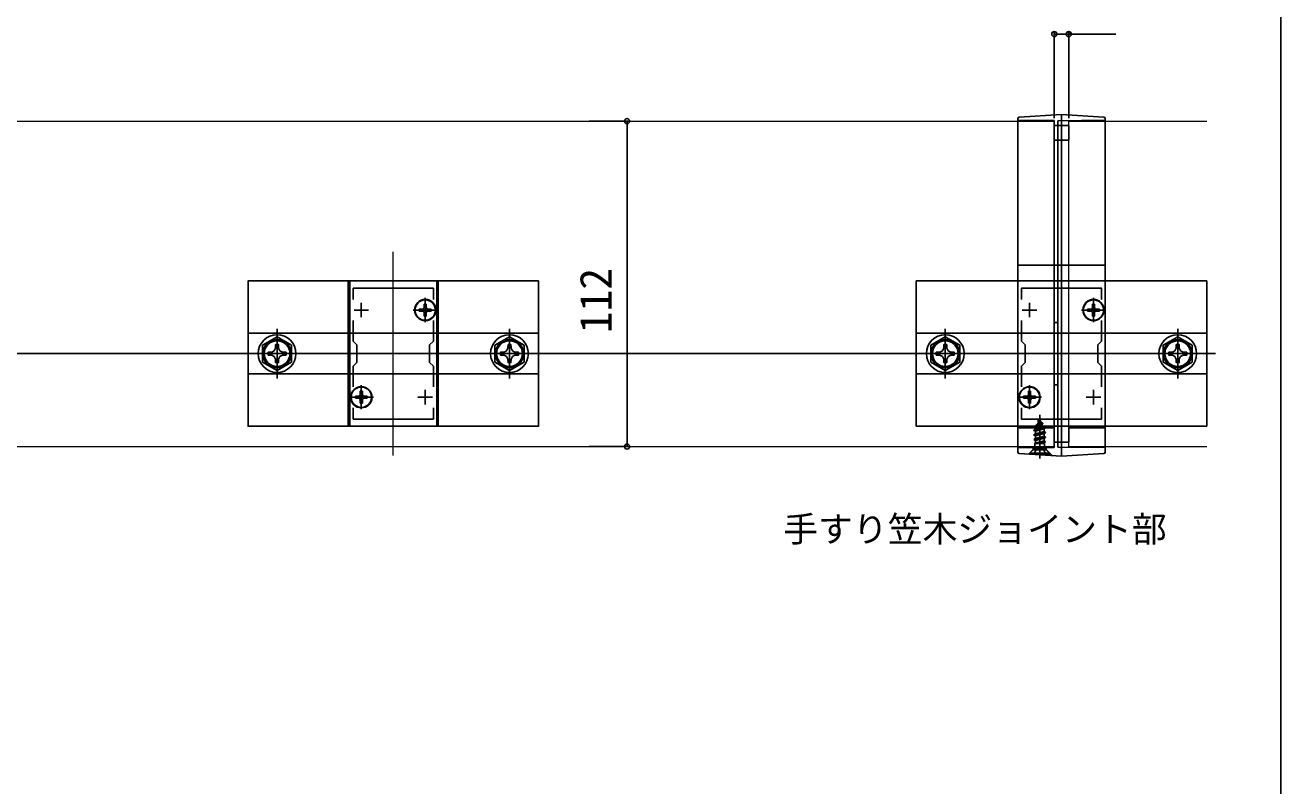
# Model space of a CAD drawing. Units: millimetres, scale not verified. Extents: x -875 to 875, y -1300 to 1294.
# Drawn here: x 442.8 to 875, y 357.9 to 619.7 of the extents above; entities that cross this region are included whole.
import ezdxf
from ezdxf.enums import TextEntityAlignment as Align

# ---------------------------------------------------------------- set-up
doc = ezdxf.new("R2010")
doc.units = ezdxf.units.MM
doc.header["$LTSCALE"] = 8
for name, color, linetype in [('0-1_USER1', 3, 'Continuous'), ('0-2_YKK_11', 7, 'Continuous'), ('0-5_YKK_13', 4, 'Continuous'), ('0-7_YKK_D', 6, 'Continuous'), ('0-8_YKK_ZWAK', 7, 'Continuous'), ('0-9_YSS_K', 3, 'Continuous')]:
    doc.layers.add(name, color=color, linetype=linetype)
doc.layers.add('0-4_YKK_12', color=2, linetype='Continuous', lineweight=18)
doc.styles.add('ＭＳ ゴシック', font='')
doc.styles.get('ＭＳ ゴシック').set_extended_font_data('MS Gothic')

msp = doc.modelspace()

# ---------------------------------------------------------------- linework, layer by layer
at = {"layer": '0-2_YKK_11'}
for p, q in [((558.5, 524.109), (558.5, 519.109)), ((580.5, 524.109), (580.5, 519.109)), ((788.5, 524.109), (788.5, 519.109)), ((810.5, 524.109), (810.5, 519.109)), ((556, 521.609), (561, 521.609)), ((578, 521.609), (583, 521.609)), ((786, 521.609), (791, 521.609)), ((808, 521.609), (813, 521.609)), ((558.5, 494.109), (558.5, 489.109)), ((580.5, 494.109), (580.5, 489.109)), ((788.5, 494.109), (788.5, 489.109)), ((810.5, 494.109), (810.5, 489.109)), ((556, 491.609), (561, 491.609)), ((578, 491.609), (583, 491.609)), ((786, 491.609), (791, 491.609)), ((808, 491.609), (813, 491.609))]:
    msp.add_line(p, q, dxfattribs=at)
for points in [[(554.5, 531.609), (554.5, 481.609), (584.5, 481.609), (584.5, 531.609)], [(784.5, 531.609), (784.5, 481.609), (814.5, 481.609), (814.5, 531.609)]]:
    msp.add_lwpolyline(points, close=True, dxfattribs=at)
for points in [[(555.7, 525.242), (555.7, 529.109), (583.3, 529.109), (583.3, 525.242)], [(785.7, 525.242), (785.7, 529.109), (813.3, 529.109), (813.3, 525.242)], [(555.7, 495.242), (555.7, 502.309), (557, 503.609), (557, 509.609), (555.7, 510.909), (555.7, 517.976)], [(583.3, 517.976), (583.3, 510.909), (582, 509.609), (582, 503.609), (583.3, 502.309), (583.3, 495.242)], [(785.7, 495.242), (785.7, 502.309), (787, 503.609), (787, 509.609), (785.7, 510.909), (785.7, 517.976)], [(813.3, 517.976), (813.3, 510.909), (812, 509.609), (812, 503.609), (813.3, 502.309), (813.3, 495.242)], [(583.3, 487.976), (583.3, 484.109), (555.7, 484.109), (555.7, 487.976)], [(813.3, 487.976), (813.3, 484.109), (785.7, 484.109), (785.7, 487.976)]]:
    msp.add_lwpolyline(points, dxfattribs=at)
at = {"layer": '0-4_YKK_12'}
for p, q in [((797, 474.609), (797, 586.609)), ((802, 474.609), (802, 586.609)), ((569.5, 471.609), (569.5, 541.609)), ((799.5, 471.609), (799.5, 541.609))]:
    msp.add_line(p, q, dxfattribs=at)
for points in [[(-247.134, 586.609), (784.5, 586.609), (797, 586.609)], [(802, 586.609), (814.5, 586.609), (849.5, 586.609)], [(-247.134, 474.609), (784.5, 474.609), (797, 474.609)], [(802, 474.609), (814.5, 474.609), (849.5, 474.609)]]:
    msp.add_lwpolyline(points, dxfattribs=at)
at = {"layer": '0-5_YKK_13'}
for p, q in [((784.969, 588.02), (799.5, 588.909)), ((799.5, 588.909), (814.031, 588.02)), ((797, 586.865), (784.5, 586.909)), ((784.5, 475.183), (784.5, 584.723)), ((797, 585.109), (802, 585.109)), ((797, 476.401), (797, 584.562)), ((814.5, 586.909), (798.2, 586.767)), ((798.2, 476.5), (798.2, 584.464)), ((799.5, 585.614), (799.5, 474.236)), ((799.5, 585.109), (799.5, 585.551)), ((802, 580.109), (802, 585.109)), ((814.5, 584.723), (814.5, 475.183)), ((802, 580.109), (797, 580.109)), ((799.5, 537.109), (799.5, 580.109)), ((784.5, 537.109), (814.5, 537.109)), ((585, 531.609), (554, 531.609)), ((585, 481.609), (585, 531.609)), ((580.85, 523.659), (580.15, 523.659)), ((580.15, 523.659), (580.15, 522.459)), ((580.5, 517.459), (580.5, 525.759)), ((580.85, 523.659), (580.85, 522.459)), ((810.85, 523.659), (810.15, 523.659)), ((810.15, 523.659), (810.15, 522.459)), ((810.5, 517.459), (810.5, 525.759)), ((810.85, 523.659), (810.85, 522.459)), ((584.65, 521.609), (576.35, 521.609)), ((578.45, 521.959), (578.45, 521.259)), ((579.65, 521.959), (578.45, 521.959)), ((579.65, 521.259), (578.45, 521.259)), ((580.15, 520.759), (580.15, 519.559)), ((580.85, 519.559), (580.15, 519.559)), ((580.85, 520.759), (580.85, 519.559)), ((582.55, 521.959), (581.35, 521.959)), ((582.55, 521.259), (581.35, 521.259)), ((582.55, 521.959), (582.55, 521.259)), ((814.65, 521.609), (806.35, 521.609)), ((808.45, 521.959), (808.45, 521.259)), ((809.65, 521.959), (808.45, 521.959)), ((809.65, 521.259), (808.45, 521.259)), ((810.15, 520.759), (810.15, 519.559)), ((810.85, 519.559), (810.15, 519.559)), ((810.85, 520.759), (810.85, 519.559)), ((812.55, 521.959), (811.35, 521.959)), ((812.55, 521.259), (811.35, 521.259)), ((812.55, 521.959), (812.55, 521.259)), ((529.5, 515.109), (529.5, 498.109)), ((609.5, 515.109), (609.5, 498.109)), ((759.5, 515.109), (759.5, 498.109)), ((798.2, 517.309), (797, 517.309)), ((839.5, 515.109), (839.5, 498.109)), ((538, 506.609), (521, 506.609)), ((528.977, 508.463), (528.999, 509.709)), ((618, 506.609), (601, 506.609)), ((608.977, 508.463), (608.999, 509.709)), ((768, 506.609), (751, 506.609)), ((758.977, 508.463), (758.999, 509.709)), ((848, 506.609), (831, 506.609)), ((838.977, 508.463), (838.999, 509.709)), ((558.85, 493.659), (558.15, 493.659)), ((558.15, 493.659), (558.15, 492.459)), ((558.5, 487.459), (558.5, 495.759)), ((558.85, 493.659), (558.85, 492.459)), ((788.85, 493.659), (788.15, 493.659)), ((788.15, 493.659), (788.15, 492.459)), ((788.5, 487.459), (788.5, 495.759)), ((788.85, 493.659), (788.85, 492.459)), ((798.2, 495.909), (797, 495.909)), ((562.65, 491.609), (554.35, 491.609)), ((556.45, 491.959), (556.45, 491.259)), ((557.65, 491.959), (556.45, 491.959)), ((557.65, 491.259), (556.45, 491.259)), ((558.15, 490.759), (558.15, 489.559)), ((558.85, 489.559), (558.15, 489.559)), ((558.85, 490.759), (558.85, 489.559)), ((560.55, 491.959), (559.35, 491.959)), ((560.55, 491.259), (559.35, 491.259)), ((560.55, 491.959), (560.55, 491.259)), ((792.65, 491.609), (784.35, 491.609)), ((786.45, 491.959), (786.45, 491.259)), ((787.65, 491.959), (786.45, 491.959)), ((787.65, 491.259), (786.45, 491.259)), ((788.15, 490.759), (788.15, 489.559)), ((788.85, 489.559), (788.15, 489.559)), ((788.85, 490.759), (788.85, 489.559)), ((790.55, 491.959), (789.35, 491.959)), ((790.55, 491.259), (789.35, 491.259)), ((790.55, 491.959), (790.55, 491.259)), ((792, 470.559), (792, 485.554)), ((784.5, 481.109), (797, 481.109)), ((790, 480.289), (793.75, 481.084)), ((790, 480.189), (793.75, 480.984)), ((790, 480.289), (790.576, 480.622)), ((790, 480.189), (790, 480.289)), ((790, 480.189), (790.525, 479.886)), ((793.366, 480.762), (790.525, 479.886)), ((790.525, 479.002), (790.525, 479.886)), ((790.525, 479.002), (793.475, 479.797)), ((790.968, 481.567), (790.576, 480.622)), ((790.576, 480.622), (793.07, 481.477)), ((790.6, 481.779), (793.05, 482.574)), ((790.6, 481.879), (791.253, 482.256)), ((790.6, 481.779), (790.968, 481.567)), ((790.968, 481.567), (792.699, 482.371)), ((792, 484.059), (791.253, 482.256)), ((791.253, 482.256), (792.424, 483.035)), ((791.4, 483.469), (791.867, 483.739)), ((791.4, 483.369), (791.4, 483.469)), ((791.4, 483.369), (791.654, 483.223)), ((792, 484.059), (792.424, 483.035)), ((792.424, 483.035), (793.05, 482.674)), ((792.699, 482.371), (793.05, 482.574)), ((792.699, 482.371), (793.07, 481.477)), ((793.05, 482.574), (793.05, 482.674)), ((793.07, 481.477), (793.75, 481.084)), ((793.366, 480.762), (793.75, 480.984)), ((793.366, 480.762), (793.475, 480.498)), ((793.475, 479.797), (793.475, 480.498)), ((793.475, 479.797), (794, 479.494)), ((793.75, 480.984), (793.75, 481.084)), ((794, 479.494), (790, 478.699)), ((790, 478.599), (794, 479.394)), ((790, 478.699), (790.525, 479.002)), ((790, 478.599), (790, 478.699)), ((790, 478.599), (790.525, 478.296)), ((790, 477.109), (794, 477.904)), ((794, 477.804), (790, 477.009)), ((790, 477.109), (790.525, 477.412)), ((790, 477.009), (790, 477.109)), ((790, 477.009), (790.525, 476.706)), ((790.221, 475.647), (790.525, 475.822)), ((793.635, 475.647), (790.221, 475.647)), ((790.365, 474.505), (790.365, 475.647)), ((793.475, 479.091), (790.525, 478.296)), ((790.525, 477.412), (790.525, 478.296)), ((790.525, 477.412), (793.475, 478.207)), ((793.475, 477.501), (790.525, 476.706)), ((790.525, 475.822), (790.525, 476.706)), ((790.525, 475.822), (793.475, 476.617)), ((790.642, 475.647), (794, 476.314)), ((794, 476.214), (791.145, 475.647)), ((793.475, 475.911), (792.494, 475.647)), ((793.475, 479.091), (794, 479.394)), ((793.475, 478.207), (793.475, 479.091)), ((793.475, 478.207), (794, 477.904)), ((793.475, 477.501), (794, 477.804)), ((793.475, 476.617), (793.475, 477.501)), ((793.475, 476.617), (794, 476.314)), ((793.475, 475.911), (794, 476.214)), ((793.475, 475.647), (793.475, 475.911)), ((793.635, 474.505), (793.635, 475.647)), ((794, 479.394), (794, 479.494)), ((794, 477.804), (794, 477.904)), ((794, 476.214), (794, 476.314)), ((802, 476.109), (797, 476.109)), ((799.5, 474.299), (799.5, 476.109)), ((784.5, 474.309), (797, 474.353)), ((789.75, 473.559), (788.192, 472.001)), ((788.5, 472.309), (790.131, 473.94)), ((788.5, 472.059), (788.5, 472.309)), ((788.5, 472.309), (795.5, 472.309)), ((788.5, 472.059), (795.5, 472.059)), ((789.75, 474.327), (789.75, 473.559)), ((794.25, 473.559), (789.75, 473.559)), ((793.75, 474.059), (790.25, 474.059)), ((793.145, 473.874), (792, 474.483)), ((794.05, 472.059), (793.145, 473.874)), ((794.25, 473.559), (794.25, 474.343)), ((796.305, 471.504), (794.25, 473.559)), ((798.2, 474.451), (814.5, 474.309))]:
    msp.add_line(p, q, dxfattribs=at)
for points in [[(799.5, 585.614), (799.5, 585.959), (799.5, 586.298), (799.5, 586.632), (799.5, 586.955), (799.5, 587.261), (799.5, 587.549), (799.5, 587.819), (799.5, 588.062), (799.5, 588.279), (799.5, 588.467), (799.5, 588.624), (799.5, 588.747), (799.5, 588.837), (799.5, 588.891), (799.5, 588.909)], [(784.5, 584.723), (784.5, 585.061), (784.5, 585.392), (784.5, 585.715), (784.5, 586.023), (784.5, 586.311), (784.5, 586.578), (784.5, 586.817), (784.5, 587.025), (784.5, 587.2), (784.5, 587.339), (784.5, 587.439), (784.5, 587.5), (784.5, 587.521)], [(797, 584.562), (797, 584.84), (797, 585.112), (797, 585.379), (797, 585.632), (797, 585.869), (797, 586.089), (797, 586.285), (797, 586.456), (797, 586.601), (797, 586.715), (797, 586.798), (797, 586.848), (797, 586.865)], [(798.2, 586.767), (798.2, 586.75), (798.2, 586.7), (798.2, 586.617), (798.2, 586.503), (798.2, 586.36), (798.2, 586.188), (798.2, 585.992), (798.2, 585.774), (798.2, 585.535), (798.2, 585.282), (798.2, 585.017), (798.2, 584.743), (798.2, 584.464)], [(814.5, 587.521), (814.5, 587.5), (814.5, 587.439), (814.5, 587.339), (814.5, 587.2), (814.5, 587.025), (814.5, 586.817), (814.5, 586.578), (814.5, 586.311), (814.5, 586.023), (814.5, 585.715), (814.5, 585.392), (814.5, 585.061), (814.5, 584.723)], [(585, 481.609), (554, 481.609), (554, 531.609)], [(527.646, 506.086), (526.4, 506.108), (526.4, 507.11), (527.646, 507.132)], [(527.646, 507.132), (528.515, 507.594), (528.977, 508.463)], [(528.977, 504.756), (528.515, 505.624), (527.646, 506.086)], [(528.999, 509.709), (530.001, 509.709), (530.023, 508.463)], [(530.023, 508.463), (530.485, 507.594), (531.354, 507.132)], [(531.354, 506.086), (530.485, 505.624), (530.023, 504.756)], [(531.354, 507.132), (532.6, 507.11), (532.6, 506.108), (531.354, 506.086)], [(607.646, 506.086), (606.4, 506.108), (606.4, 507.11), (607.646, 507.132)], [(607.646, 507.132), (608.515, 507.594), (608.977, 508.463)], [(608.977, 504.756), (608.515, 505.624), (607.646, 506.086)], [(608.999, 509.709), (610.001, 509.709), (610.023, 508.463)], [(610.023, 508.463), (610.485, 507.594), (611.354, 507.132)], [(611.354, 506.086), (610.485, 505.624), (610.023, 504.756)], [(611.354, 507.132), (612.6, 507.11), (612.6, 506.108), (611.354, 506.086)], [(757.646, 506.086), (756.4, 506.108), (756.4, 507.11), (757.646, 507.132)], [(757.646, 507.132), (758.515, 507.594), (758.977, 508.463)], [(758.977, 504.756), (758.515, 505.624), (757.646, 506.086)], [(758.999, 509.709), (760.001, 509.709), (760.023, 508.463)], [(760.023, 508.463), (760.485, 507.594), (761.354, 507.132)], [(761.354, 506.086), (760.485, 505.624), (760.023, 504.756)], [(761.354, 507.132), (762.6, 507.11), (762.6, 506.108), (761.354, 506.086)], [(837.646, 506.086), (836.4, 506.108), (836.4, 507.11), (837.646, 507.132)], [(837.646, 507.132), (838.515, 507.594), (838.977, 508.463)], [(838.977, 504.756), (838.515, 505.624), (837.646, 506.086)], [(838.999, 509.709), (840.001, 509.709), (840.023, 508.463)], [(840.023, 508.463), (840.485, 507.594), (841.354, 507.132)], [(841.354, 506.086), (840.485, 505.624), (840.023, 504.756)], [(841.354, 507.132), (842.6, 507.11), (842.6, 506.108), (841.354, 506.086)], [(530.023, 504.756), (530.001, 503.509), (528.999, 503.509), (528.977, 504.756)], [(610.023, 504.756), (610.001, 503.509), (608.999, 503.509), (608.977, 504.756)], [(760.023, 504.756), (760.001, 503.509), (758.999, 503.509), (758.977, 504.756)], [(840.023, 504.756), (840.001, 503.509), (838.999, 503.509), (838.977, 504.756)], [(790.6, 481.779), (790.6, 481.879), (793.05, 482.674)], [(802, 476.109), (802, 481.109), (814.5, 481.109)], [(797, 474.353), (797, 474.367), (797, 474.41), (797, 474.482), (797, 474.581), (797, 474.706), (797, 474.856), (797, 475.028), (797, 475.22), (797, 475.431), (797, 475.658), (797, 475.895), (797, 476.144), (797, 476.401)], [(798.2, 476.5), (798.2, 476.244), (798.2, 475.996), (798.2, 475.758), (798.2, 475.531), (798.2, 475.321), (798.2, 475.128), (798.2, 474.955), (798.2, 474.806), (798.2, 474.681), (798.2, 474.581), (798.2, 474.51), (798.2, 474.466), (798.2, 474.451)], [(784.5, 472.697), (784.5, 472.71), (784.5, 472.749), (784.5, 472.815), (784.5, 472.906), (784.5, 473.021), (784.5, 473.159), (784.5, 473.32), (784.5, 473.501), (784.5, 473.7), (784.5, 473.917), (784.5, 474.15), (784.5, 474.394), (784.5, 474.648), (784.5, 474.912), (784.5, 475.183)], [(814.031, 472.198), (799.5, 471.309), (784.969, 472.198)], [(789.95, 472.059), (790.855, 473.874), (792, 474.483)], [(795.5, 472.059), (795.5, 472.309), (793.869, 473.94)], [(799.5, 471.309), (799.5, 471.325), (799.5, 471.371), (799.5, 471.448), (799.5, 471.555), (799.5, 471.69), (799.5, 471.853), (799.5, 472.042), (799.5, 472.256), (799.5, 472.491), (799.5, 472.746), (799.5, 473.02), (799.5, 473.307), (799.5, 473.606), (799.5, 473.917), (799.5, 474.236)], [(814.5, 475.183), (814.5, 474.912), (814.5, 474.648), (814.5, 474.394), (814.5, 474.15), (814.5, 473.917), (814.5, 473.7), (814.5, 473.501), (814.5, 473.32), (814.5, 473.159), (814.5, 473.021), (814.5, 472.906), (814.5, 472.815), (814.5, 472.749), (814.5, 472.71), (814.5, 472.697)]]:
    msp.add_lwpolyline(points, dxfattribs=at)
for points in [[(619.5, 531.609), (619.5, 481.609), (519.5, 481.609), (519.5, 531.609)], [(849.5, 531.609), (849.5, 481.609), (749.5, 481.609), (749.5, 531.609)], [(519.5, 499.609), (619.5, 499.609), (619.5, 513.609), (519.5, 513.609)], [(534.5, 509.496), (529.5, 512.383), (524.5, 509.496), (524.5, 503.722), (529.5, 500.836), (534.5, 503.722)], [(614.5, 509.496), (609.5, 512.383), (604.5, 509.496), (604.5, 503.722), (609.5, 500.836), (614.5, 503.722)], [(749.5, 499.609), (849.5, 499.609), (849.5, 513.609), (749.5, 513.609)], [(764.5, 509.496), (759.5, 512.383), (754.5, 509.496), (754.5, 503.722), (759.5, 500.836), (764.5, 503.722)], [(844.5, 509.496), (839.5, 512.383), (834.5, 509.496), (834.5, 503.722), (839.5, 500.836), (844.5, 503.722)]]:
    msp.add_lwpolyline(points, close=True, dxfattribs=at)
for centre, radius in [((580.5, 521.609), 3.65), ((580.5, 521.609), 3.5), ((810.5, 521.609), 3.65), ((810.5, 521.609), 3.5), ((529.5, 506.609), 6.5), ((529.5, 506.609), 4.907), ((529.5, 506.609), 4.432), ((609.5, 506.609), 6.5), ((609.5, 506.609), 4.907), ((609.5, 506.609), 4.432), ((759.5, 506.609), 6.5), ((759.5, 506.609), 4.907), ((759.5, 506.609), 4.432), ((839.5, 506.609), 6.5), ((839.5, 506.609), 4.907), ((839.5, 506.609), 4.432), ((558.5, 491.609), 3.65), ((558.5, 491.609), 3.5), ((788.5, 491.609), 3.65), ((788.5, 491.609), 3.5)]:
    msp.add_circle(centre, radius, dxfattribs=at)
for centre, radius, start, end in [((785, 587.521), 0.5, 93.5, 180), ((814, 587.521), 0.5, 0, 86.5), ((579.65, 522.459), 0.5, 270, 0), ((579.65, 520.759), 0.5, 0, 90), ((581.35, 522.459), 0.5, 180, 270), ((581.35, 520.759), 0.5, 90, 180), ((809.65, 522.459), 0.5, 270, 0), ((809.65, 520.759), 0.5, 0, 90), ((811.35, 522.459), 0.5, 180, 270), ((811.35, 520.759), 0.5, 90, 180), ((557.65, 492.459), 0.5, 270, 0), ((557.65, 490.759), 0.5, 0, 90), ((559.35, 492.459), 0.5, 180, 270), ((559.35, 490.759), 0.5, 90, 180), ((787.65, 492.459), 0.5, 270, 0), ((787.65, 490.759), 0.5, 0, 90), ((789.35, 492.459), 0.5, 180, 270), ((789.35, 490.759), 0.5, 90, 180), ((785, 472.697), 0.5, 180, 266.5), ((789.565, 474.505), 0.8, 315, 0), ((794.435, 474.505), 0.8, 180, 225), ((814, 472.697), 0.5, 273.5, 0)]:
    msp.add_arc(centre, radius, start, end, dxfattribs=at)
at = {"layer": '0-7_YKK_D'}
for p, q in [((797, 587.609), (797, 617.609)), ((802, 587.609), (802, 617.609)), ((636.962, 586.609), (650.962, 586.609)), ((649.962, 586.609), (649.962, 474.609)), ((636.962, 474.609), (650.962, 474.609))]:
    msp.add_line(p, q, dxfattribs=at)
msp.add_lwpolyline([(797, 616.609), (802, 616.609), (818.193, 616.609)], dxfattribs=at)
for centre in [(797, 616.609), (802, 616.609), (649.962, 586.609), (649.962, 474.609)]:
    msp.add_circle(centre, 0.875, dxfattribs=at)
at = {"layer": '0-8_YKK_ZWAK'}
msp.add_lwpolyline([(-875, -1300), (875, -1300), (875, 1250)], dxfattribs=at)
at = {"layer": '0-9_YSS_K'}
msp.add_line((-310.5, 506.609), (852.5, 506.609), dxfattribs=at)

# ---------------------------------------------------------------- texts
at = {"layer": '0-1_USER1', "style": 'ＭＳ ゴシック'}
msp.add_text('手すり笠木ジョイント部', height=8.798, dxfattribs=at).set_placement((703.678, 439.184), align=Align.BOTTOM_LEFT)
at = {"layer": '0-7_YKK_D', "style": 'ＭＳ ゴシック'}
msp.add_text('112', height=11, rotation=90, dxfattribs=at).set_placement((647.962, 513.649), align=Align.BOTTOM_LEFT)

doc.saveas('drawing.dxf')
